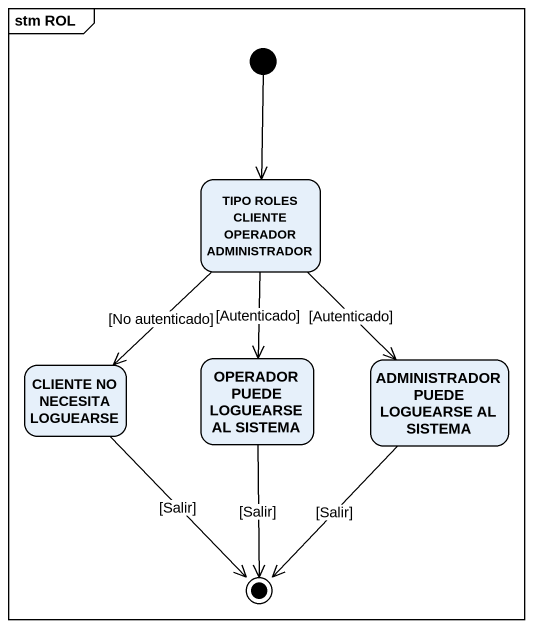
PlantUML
@startuml
mainframe stm ROL
hide empty description
state "TIPO ROLES CLIENTE OPERADOR ADMINISTRADOR" as TIPO_ROLES_CLIENTE_OPERADOR
state "CLIENTE NO NECESITA LOGUEARSE" as CLIENTE_NO_NECESITA
state "OPERADOR PUEDE LOGUEARSE AL SISTEMA" as OPERADOR_PUEDE_LOGUEARSE_AL
state "ADMINISTRADOR PUEDE LOGUEARSE AL SISTEMA" as ADMINISTRADOR_PUEDE
[*] --> TIPO_ROLES_CLIENTE_OPERADOR
TIPO_ROLES_CLIENTE_OPERADOR --> CLIENTE_NO_NECESITA : [No autenticado]
TIPO_ROLES_CLIENTE_OPERADOR --> OPERADOR_PUEDE_LOGUEARSE_AL : [Autenticado]
TIPO_ROLES_CLIENTE_OPERADOR --> ADMINISTRADOR_PUEDE : [Autenticado]
CLIENTE_NO_NECESITA --> [*] : [Salir]
OPERADOR_PUEDE_LOGUEARSE_AL --> [*] : [Salir]
ADMINISTRADOR_PUEDE --> [*] : [Salir]
@enduml
